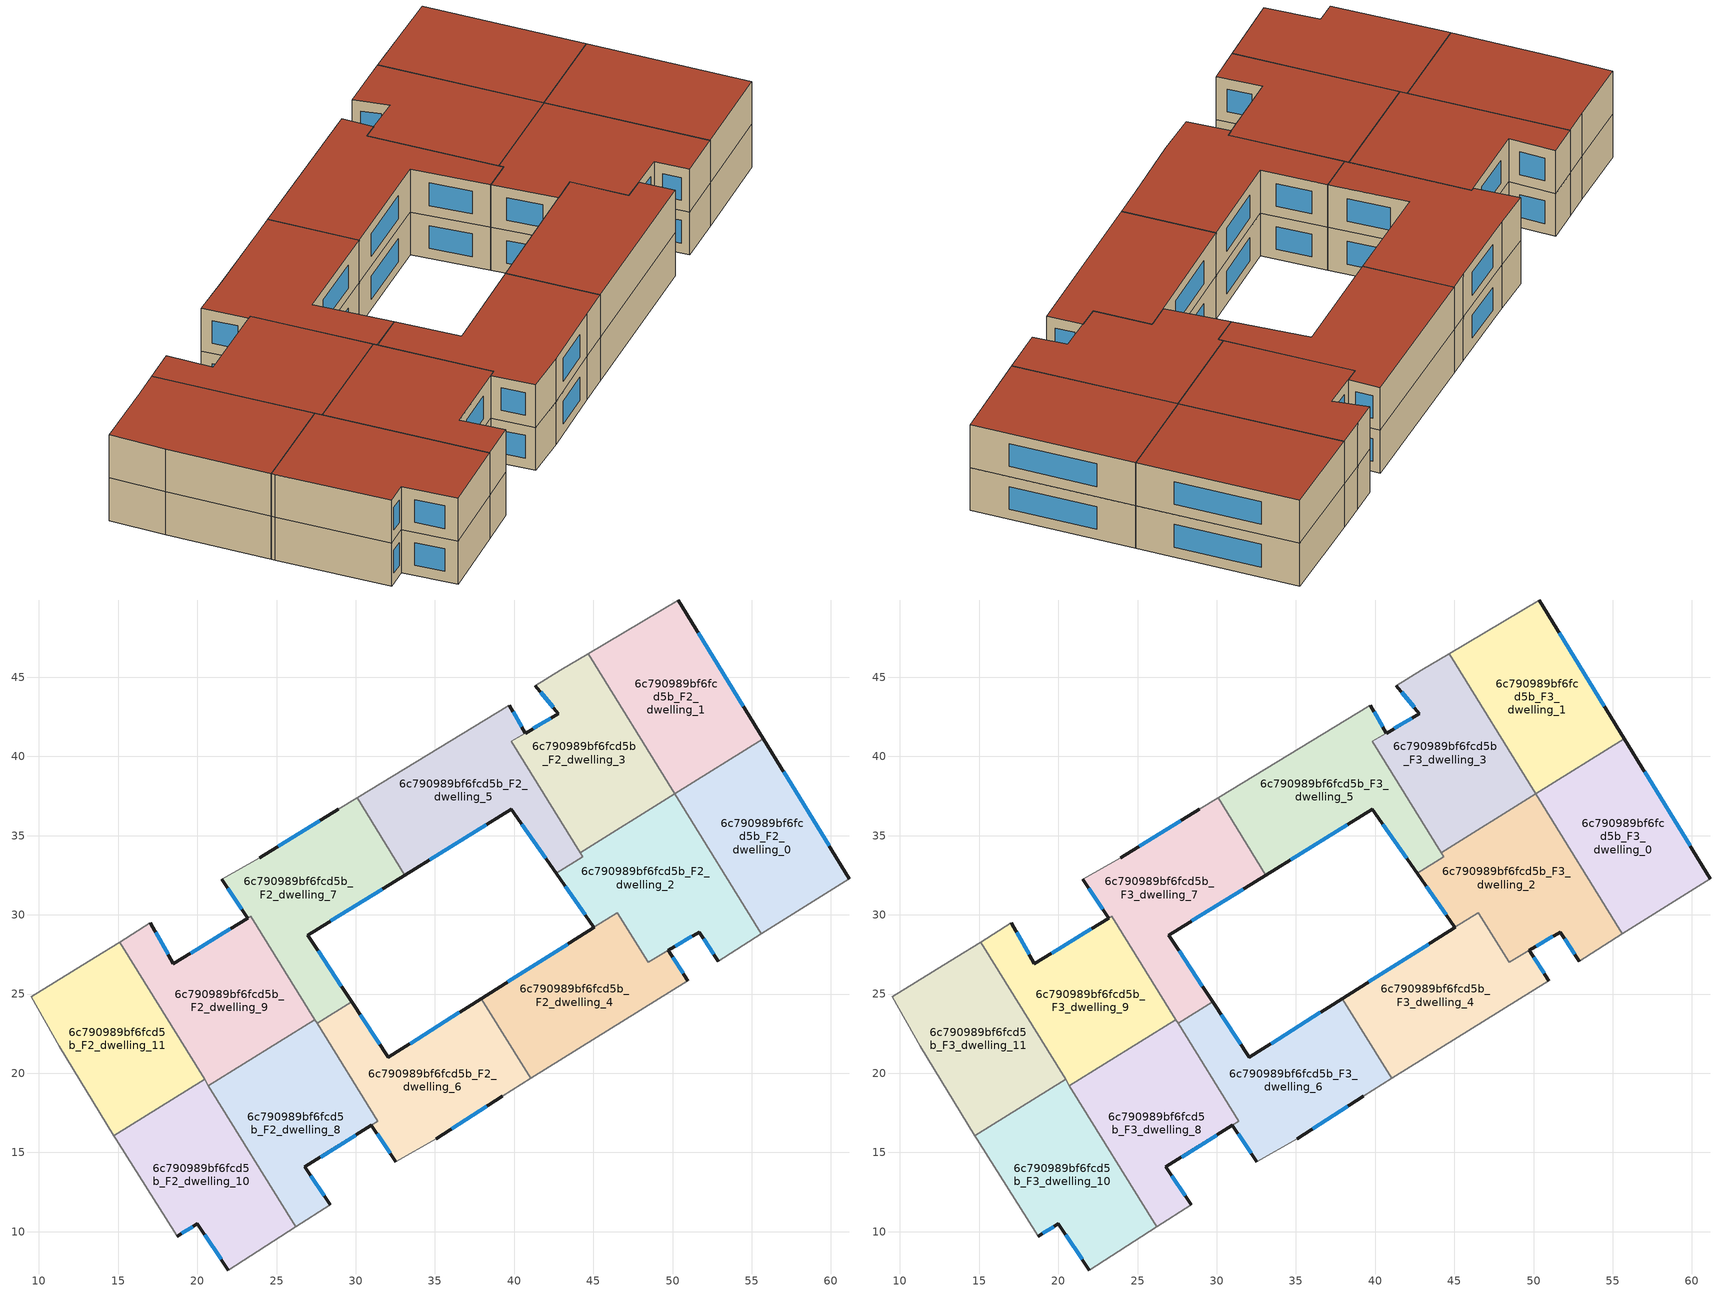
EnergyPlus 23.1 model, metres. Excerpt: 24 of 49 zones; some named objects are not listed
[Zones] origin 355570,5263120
6c790989bf6fcd5b_F2_dwelling_0
 floor to 6c790989bf6fcd5b_F1_dwelling_0 (EU_floor_Construction): 55.73,41.11 61.16,32.27 55.61,28.79 50.14,37.65 z6
 wall outside (EU_wall_Construction): 61.16,32.27 55.73,41.11 z6:9
 wall to 6c790989bf6fcd5b_F2_dwelling_1 (EU_wall_Construction): 55.73,41.11 50.14,37.65 z6:9
 wall adiabatic (EU_wall_Construction): 55.61,28.79 61.16,32.27 z6:9
 wall to 6c790989bf6fcd5b_F2_dwelling_2 (EU_wall_Construction): 50.15,37.63 55.61,28.79 z6:9
 wall to 6c790989bf6fcd5b_F2_dwelling_3 (EU_wall_Construction): 50.14,37.65 50.15,37.63 z6:9
 window (EU_Window_Construction): 59.88,34.35 57.01,39.04 z6.7:8.3
6c790989bf6fcd5b_F2_dwelling_1
 floor to 6c790989bf6fcd5b_F1_dwelling_1 (EU_floor_Construction): 50.35,49.88 55.73,41.11 50.14,37.65 44.67,46.48 z6
 wall outside (EU_wall_Construction): 55.73,41.11 50.35,49.88 z6:9
 wall adiabatic (EU_wall_Construction): 50.35,49.88 44.67,46.48 z6:9
 wall to 6c790989bf6fcd5b_F2_dwelling_3 (EU_wall_Construction): 44.67,46.48 50.14,37.65 z6:9
 window (EU_Window_Construction): 54.47,43.17 51.61,47.82 z6.7:8.3
6c790989bf6fcd5b_F2_dwelling_10
 floor to 6c790989bf6fcd5b_F1_dwelling_10 (EU_floor_Construction): 20.46,19.61 26.22,10.29 21.96,7.58 20,10.48 18.72,9.7 14.86,15.85 14.73,16.06 z6
 wall outside (EU_wall_Construction): 18.72,9.7 20,10.48 21.96,7.58 z6:9
 wall adiabatic (EU_wall_Construction): 14.73,16.06 14.86,15.85 18.72,9.7 / 21.96,7.58 26.22,10.29 z6:9
 wall to 6c790989bf6fcd5b_F2_dwelling_11 (EU_wall_Construction): 20.46,19.61 14.73,16.06 z6:9
 wall to 6c790989bf6fcd5b_F2_dwelling_8 (EU_wall_Construction): 26.22,10.29 20.7,19.22 z6:9
 wall to 6c790989bf6fcd5b_F2_dwelling_9 (EU_wall_Construction): 20.7,19.22 20.46,19.61 z6:9
 window (EU_Window_Construction): 20.46,9.8 21.5,8.26 / 19.02,9.89 19.7,10.3 z6.7:8.3
6c790989bf6fcd5b_F2_dwelling_11
 floor to 6c790989bf6fcd5b_F1_dwelling_11 (EU_floor_Construction): 15.09,28.28 20.46,19.61 14.73,16.06 11.27,21.72 9.51,24.84 13.55,27.31 z6
 wall adiabatic (EU_wall_Construction): 15.09,28.28 13.55,27.31 9.51,24.84 11.27,21.72 14.73,16.06 z6:9
 wall to 6c790989bf6fcd5b_F2_dwelling_9 (EU_wall_Construction): 20.46,19.61 15.09,28.28 z6:9
6c790989bf6fcd5b_F2_dwelling_2
 floor to 6c790989bf6fcd5b_F1_dwelling_2 (EU_floor_Construction): 50.15,37.63 55.61,28.79 52.9,27.08 51.69,28.92 48.45,27 46.51,30.14 45.04,29.21 42.66,32.62 44.34,33.66 44.17,33.93 z6
 wall outside (EU_wall_Construction): 42.66,32.62 45.04,29.21 / 49.73,27.76 51.69,28.92 52.9,27.08 z6:9
 wall to 6c790989bf6fcd5b_F2_dwelling_5 (EU_wall_Construction): 44.17,33.93 44.34,33.66 42.66,32.62 z6:9
 wall to 6c790989bf6fcd5b_F2_dwelling_3 (EU_wall_Construction): 50.15,37.63 44.17,33.93 z6:9
 wall adiabatic (EU_wall_Construction): 52.9,27.08 55.61,28.79 z6:9
 wall to 6c790989bf6fcd5b_F2_dwelling_4 (EU_wall_Construction): 45.04,29.21 46.51,30.14 48.45,27 49.72,27.75 z6:9
 window (EU_Window_Construction): 43.22,31.82 44.48,30.01 / 51.97,28.49 52.62,27.51 / 50.19,28.03 51.23,28.64 z6.7:8.3
6c790989bf6fcd5b_F2_dwelling_3
 floor to 6c790989bf6fcd5b_F1_dwelling_3 (EU_floor_Construction): 44.67,46.48 50.15,37.63 44.17,33.93 39.83,40.95 42.8,42.7 41.34,44.46 42.92,45.43 z6
 wall outside (EU_wall_Construction): 41.34,44.46 42.8,42.7 40.72,41.48 z6:9
 wall adiabatic (EU_wall_Construction): 44.67,46.48 42.92,45.43 41.34,44.46 z6:9
 wall to 6c790989bf6fcd5b_F2_dwelling_5 (EU_wall_Construction): 40.72,41.47 39.83,40.95 44.17,33.93 z6:9
 window (EU_Window_Construction): 42.31,42.41 41.21,41.76 / 41.68,44.05 42.46,43.12 z6.7:8.3
6c790989bf6fcd5b_F2_dwelling_4
 floor to 6c790989bf6fcd5b_F1_dwelling_4 (EU_floor_Construction): 49.72,27.75 50.96,25.85 41.05,19.67 37.93,24.71 46.51,30.14 48.45,27 z6
 wall outside (EU_wall_Construction): 50.96,25.85 49.72,27.75 / 45.04,29.21 37.93,24.71 z6:9
 wall to 6c790989bf6fcd5b_F2_dwelling_6 (EU_wall_Construction): 37.93,24.71 41.05,19.67 z6:9
 wall adiabatic (EU_wall_Construction): 41.05,19.67 50.96,25.85 z6:9
 window (EU_Window_Construction): 50.67,26.3 50.01,27.31 / 43.37,28.15 39.6,25.77 z6.7:8.3
6c790989bf6fcd5b_F2_dwelling_5
 floor to 6c790989bf6fcd5b_F1_dwelling_5 (EU_floor_Construction): 40.72,41.47 39.83,40.95 44.34,33.66 42.66,32.62 39.83,36.66 33.11,32.51 30.1,37.38 39.7,43.22 z6
 wall outside (EU_wall_Construction): 40.72,41.47 39.7,43.22 / 33.11,32.51 39.83,36.66 42.66,32.62 z6:9
 wall to 6c790989bf6fcd5b_F2_dwelling_7 (EU_wall_Construction): 30.1,37.38 33.11,32.51 z6:9
 wall adiabatic (EU_wall_Construction): 39.7,43.22 30.1,37.38 z6:9
 window (EU_Window_Construction): 40.48,41.88 39.94,42.81 / 40.49,35.71 41.99,33.57 / 34.69,33.49 38.25,35.69 z6.7:8.3
6c790989bf6fcd5b_F2_dwelling_6
 floor to 6c790989bf6fcd5b_F1_dwelling_6 (EU_floor_Construction): 37.93,24.71 41.05,19.67 39.25,18.55 35.07,15.87 32.53,14.4 30.98,16.72 31.38,16.96 27.55,23.14 29.75,24.5 32.05,20.99 z6
 wall outside (EU_wall_Construction): 37.93,24.71 32.05,20.99 29.75,24.5 / 35.07,15.87 39.25,18.55 / 30.98,16.72 32.53,14.4 z6:9
 wall to 6c790989bf6fcd5b_F2_dwelling_7 (EU_wall_Construction): 29.75,24.5 27.55,23.14 z6:9
 wall adiabatic (EU_wall_Construction): 39.25,18.55 41.05,19.67 / 32.53,14.4 35.07,15.87 z6:9
 wall to 6c790989bf6fcd5b_F2_dwelling_8 (EU_wall_Construction): 27.55,23.14 31.37,16.97 / 31.38,16.96 30.98,16.72 z6:9
 window (EU_Window_Construction): 31.51,21.82 30.29,23.68 / 36.55,23.84 33.43,21.87 / 36.05,16.5 38.27,17.92 / 31.35,16.17 32.17,14.94 z6.7:8.3
6c790989bf6fcd5b_F2_dwelling_7
 floor to 6c790989bf6fcd5b_F1_dwelling_7 (EU_floor_Construction): 30.1,37.38 33.11,32.51 26.97,28.73 29.75,24.5 27.55,23.14 23.37,29.91 23.17,29.79 21.53,32.24 23.94,33.62 28.9,36.65 z6
 wall outside (EU_wall_Construction): 29.75,24.5 26.97,28.73 33.11,32.51 / 21.53,32.24 23.17,29.79 / 28.9,36.65 23.94,33.62 z6:9
 wall adiabatic (EU_wall_Construction): 23.94,33.62 21.53,32.24 / 30.1,37.38 28.9,36.65 z6:9
 wall to 6c790989bf6fcd5b_F2_dwelling_9 (EU_wall_Construction): 23.37,29.9 27.41,23.37 / 23.17,29.79 23.37,29.91 z6:9
 wall to 6c790989bf6fcd5b_F2_dwelling_8 (EU_wall_Construction): 27.41,23.37 27.55,23.14 z6:9
 window (EU_Window_Construction): 28.41,29.62 31.67,31.62 / 29.09,25.49 27.62,27.73 / 21.92,31.66 22.79,30.36 / 27.73,35.94 25.1,34.33 z6.7:8.3
6c790989bf6fcd5b_F2_dwelling_8
 floor to 6c790989bf6fcd5b_F1_dwelling_8 (EU_floor_Construction): 27.41,23.37 31.37,16.97 26.79,14.08 28.4,11.69 26.22,10.29 20.7,19.22 z6
 wall outside (EU_wall_Construction): 28.4,11.69 26.79,14.08 30.98,16.72 z6:9
 wall to 6c790989bf6fcd5b_F2_dwelling_9 (EU_wall_Construction): 27.41,23.37 20.7,19.22 z6:9
 wall adiabatic (EU_wall_Construction): 26.22,10.29 28.4,11.69 z6:9
 window (EU_Window_Construction): 28.02,12.25 27.17,13.52 / 27.78,14.7 30,16.1 z6.7:8.3
6c790989bf6fcd5b_F2_dwelling_9
 floor to 6c790989bf6fcd5b_F1_dwelling_9 (EU_floor_Construction): 23.37,29.9 27.41,23.37 20.7,19.22 15.09,28.28 17.03,29.49 18.49,26.91 23.17,29.78 z6
 wall outside (EU_wall_Construction): 23.17,29.78 18.49,26.91 17.03,29.49 z6:9
 wall adiabatic (EU_wall_Construction): 17.03,29.49 15.09,28.28 z6:9
 window (EU_Window_Construction): 18.15,27.52 17.38,28.89 / 22.07,29.11 19.59,27.59 z6.7:8.3
6c790989bf6fcd5b_F3_dwelling_0
 floor to 6c790989bf6fcd5b_F2_dwelling_0 (EU_floor_Construction): 55.73,41.11 61.16,32.27 55.61,28.79 50.14,37.65 z9
 wall outside (EU_wall_Construction): 61.16,32.27 55.73,41.11 z9:12
 wall to 6c790989bf6fcd5b_F3_dwelling_1 (EU_wall_Construction): 55.73,41.11 50.14,37.65 z9:12
 wall adiabatic (EU_wall_Construction): 55.61,28.79 61.16,32.27 z9:12
 wall to 6c790989bf6fcd5b_F3_dwelling_2 (EU_wall_Construction): 50.15,37.63 55.61,28.79 z9:12
 wall to 6c790989bf6fcd5b_F3_dwelling_3 (EU_wall_Construction): 50.14,37.65 50.15,37.63 z9:12
 window (EU_Window_Construction): 59.88,34.35 57.01,39.04 z9.7:11.3
 roof outside (EU_roof_Construction): 61.16,32.27 55.73,41.11 50.14,37.65 55.61,28.79 z12
6c790989bf6fcd5b_F3_dwelling_1
 floor to 6c790989bf6fcd5b_F2_dwelling_1 (EU_floor_Construction): 50.35,49.88 55.73,41.11 50.14,37.65 44.67,46.48 z9
 wall outside (EU_wall_Construction): 55.73,41.11 50.35,49.88 z9:12
 wall adiabatic (EU_wall_Construction): 50.35,49.88 44.67,46.48 z9:12
 wall to 6c790989bf6fcd5b_F3_dwelling_3 (EU_wall_Construction): 44.67,46.48 50.14,37.65 z9:12
 window (EU_Window_Construction): 54.47,43.17 51.61,47.82 z9.7:11.3
 roof outside (EU_roof_Construction): 55.73,41.11 50.35,49.88 44.67,46.48 50.14,37.65 z12
6c790989bf6fcd5b_F3_dwelling_10
 floor to 6c790989bf6fcd5b_F2_dwelling_10 (EU_floor_Construction): 20.46,19.61 26.22,10.29 21.96,7.58 20,10.48 18.72,9.7 14.86,15.85 14.73,16.06 z9
 wall outside (EU_wall_Construction): 18.72,9.7 20,10.48 21.96,7.58 z9:12
 wall adiabatic (EU_wall_Construction): 14.73,16.06 14.86,15.85 18.72,9.7 / 21.96,7.58 26.22,10.29 z9:12
 wall to 6c790989bf6fcd5b_F3_dwelling_11 (EU_wall_Construction): 20.46,19.61 14.73,16.06 z9:12
 wall to 6c790989bf6fcd5b_F3_dwelling_8 (EU_wall_Construction): 26.22,10.29 20.7,19.22 z9:12
 wall to 6c790989bf6fcd5b_F3_dwelling_9 (EU_wall_Construction): 20.7,19.22 20.46,19.61 z9:12
 window (EU_Window_Construction): 20.46,9.8 21.5,8.26 / 19.02,9.89 19.7,10.3 z9.7:11.3
 roof outside (EU_roof_Construction): 26.22,10.29 20.46,19.61 14.73,16.06 14.86,15.85 18.72,9.7 20,10.48 21.96,7.58 z12
6c790989bf6fcd5b_F3_dwelling_11
 floor to 6c790989bf6fcd5b_F2_dwelling_11 (EU_floor_Construction): 15.09,28.28 20.46,19.61 14.73,16.06 11.27,21.72 9.51,24.84 13.55,27.31 z9
 wall adiabatic (EU_wall_Construction): 15.09,28.28 13.55,27.31 9.51,24.84 11.27,21.72 14.73,16.06 z9:12
 wall to 6c790989bf6fcd5b_F3_dwelling_9 (EU_wall_Construction): 20.46,19.61 15.09,28.28 z9:12
 roof outside (EU_roof_Construction): 20.46,19.61 15.09,28.28 13.55,27.31 9.51,24.84 11.27,21.72 14.73,16.06 z12
6c790989bf6fcd5b_F3_dwelling_2
 floor to 6c790989bf6fcd5b_F2_dwelling_2 (EU_floor_Construction): 50.15,37.63 55.61,28.79 52.9,27.08 51.69,28.92 48.45,27 46.51,30.14 45.04,29.21 42.66,32.62 44.34,33.66 44.17,33.93 z9
 wall outside (EU_wall_Construction): 42.66,32.62 45.04,29.21 / 49.73,27.76 51.69,28.92 52.9,27.08 z9:12
 wall to 6c790989bf6fcd5b_F3_dwelling_5 (EU_wall_Construction): 44.17,33.93 44.34,33.66 42.66,32.62 z9:12
 wall to 6c790989bf6fcd5b_F3_dwelling_3 (EU_wall_Construction): 50.15,37.63 44.17,33.93 z9:12
 wall adiabatic (EU_wall_Construction): 52.9,27.08 55.61,28.79 z9:12
 wall to 6c790989bf6fcd5b_F3_dwelling_4 (EU_wall_Construction): 45.04,29.21 46.51,30.14 48.45,27 49.72,27.75 z9:12
 window (EU_Window_Construction): 43.22,31.82 44.48,30.01 / 51.97,28.49 52.62,27.51 / 50.19,28.03 51.23,28.64 z9.7:11.3
 roof outside (EU_roof_Construction): 55.61,28.79 50.15,37.63 44.17,33.93 44.34,33.66 42.66,32.62 45.04,29.21 46.51,30.14 48.45,27 51.69,28.92 52.9,27.08 z12
6c790989bf6fcd5b_F3_dwelling_3
 floor to 6c790989bf6fcd5b_F2_dwelling_3 (EU_floor_Construction): 44.67,46.48 50.15,37.63 44.17,33.93 39.83,40.95 42.8,42.7 41.34,44.46 42.92,45.43 z9
 wall outside (EU_wall_Construction): 41.34,44.46 42.8,42.7 40.72,41.48 z9:12
 wall adiabatic (EU_wall_Construction): 44.67,46.48 42.92,45.43 41.34,44.46 z9:12
 wall to 6c790989bf6fcd5b_F3_dwelling_5 (EU_wall_Construction): 40.72,41.47 39.83,40.95 44.17,33.93 z9:12
 window (EU_Window_Construction): 42.31,42.41 41.21,41.76 / 41.68,44.05 42.46,43.12 z9.7:11.3
 roof outside (EU_roof_Construction): 50.15,37.63 44.67,46.48 42.92,45.43 41.34,44.46 42.8,42.7 39.83,40.95 44.17,33.93 z12
6c790989bf6fcd5b_F3_dwelling_4
 floor to 6c790989bf6fcd5b_F2_dwelling_4 (EU_floor_Construction): 49.72,27.75 50.96,25.85 41.05,19.67 37.93,24.71 46.51,30.14 48.45,27 z9
 wall outside (EU_wall_Construction): 50.96,25.85 49.72,27.75 / 45.04,29.21 37.93,24.71 z9:12
 wall to 6c790989bf6fcd5b_F3_dwelling_6 (EU_wall_Construction): 37.93,24.71 41.05,19.67 z9:12
 wall adiabatic (EU_wall_Construction): 41.05,19.67 50.96,25.85 z9:12
 window (EU_Window_Construction): 50.67,26.3 50.01,27.31 / 43.37,28.15 39.6,25.77 z9.7:11.3
 roof outside (EU_roof_Construction): 50.96,25.85 49.72,27.75 48.45,27 46.51,30.14 37.93,24.71 41.05,19.67 z12
6c790989bf6fcd5b_F3_dwelling_5
 floor to 6c790989bf6fcd5b_F2_dwelling_5 (EU_floor_Construction): 40.72,41.47 39.83,40.95 44.34,33.66 42.66,32.62 39.83,36.66 33.11,32.51 30.1,37.38 39.7,43.22 z9
 wall outside (EU_wall_Construction): 40.72,41.47 39.7,43.22 / 33.11,32.51 39.83,36.66 42.66,32.62 z9:12
 wall to 6c790989bf6fcd5b_F3_dwelling_7 (EU_wall_Construction): 30.1,37.38 33.11,32.51 z9:12
 wall adiabatic (EU_wall_Construction): 39.7,43.22 30.1,37.38 z9:12
 window (EU_Window_Construction): 40.48,41.88 39.94,42.81 / 40.49,35.71 41.99,33.57 / 34.69,33.49 38.25,35.69 z9.7:11.3
 roof outside (EU_roof_Construction): 44.34,33.66 39.83,40.95 40.72,41.47 39.7,43.22 30.1,37.38 33.11,32.51 39.83,36.66 42.66,32.62 z12
6c790989bf6fcd5b_F3_dwelling_6
 floor to 6c790989bf6fcd5b_F2_dwelling_6 (EU_floor_Construction): 37.93,24.71 41.05,19.67 39.25,18.55 35.07,15.87 32.53,14.4 30.98,16.72 31.38,16.96 27.55,23.14 29.75,24.5 32.05,20.99 z9
 wall outside (EU_wall_Construction): 37.93,24.71 32.05,20.99 29.75,24.5 / 35.07,15.87 39.25,18.55 / 30.98,16.72 32.53,14.4 z9:12
 wall to 6c790989bf6fcd5b_F3_dwelling_7 (EU_wall_Construction): 29.75,24.5 27.55,23.14 z9:12
 wall adiabatic (EU_wall_Construction): 39.25,18.55 41.05,19.67 / 32.53,14.4 35.07,15.87 z9:12
 wall to 6c790989bf6fcd5b_F3_dwelling_8 (EU_wall_Construction): 27.55,23.14 31.37,16.97 / 31.38,16.96 30.98,16.72 z9:12
 window (EU_Window_Construction): 31.51,21.82 30.29,23.68 / 36.55,23.84 33.43,21.87 / 36.05,16.5 38.27,17.92 / 31.35,16.17 32.17,14.94 z9.7:11.3
 roof outside (EU_roof_Construction): 39.25,18.55 41.05,19.67 37.93,24.71 32.05,20.99 29.75,24.5 27.55,23.14 31.38,16.96 30.98,16.72 32.53,14.4 35.07,15.87 z12
6c790989bf6fcd5b_F3_dwelling_7
 floor to 6c790989bf6fcd5b_F2_dwelling_7 (EU_floor_Construction): 30.1,37.38 33.11,32.51 26.97,28.73 29.75,24.5 27.55,23.14 23.37,29.91 23.17,29.79 21.53,32.24 23.94,33.62 28.9,36.65 z9
 wall outside (EU_wall_Construction): 29.75,24.5 26.97,28.73 33.11,32.51 / 21.53,32.24 23.17,29.79 / 28.9,36.65 23.94,33.62 z9:12
 wall adiabatic (EU_wall_Construction): 23.94,33.62 21.53,32.24 / 30.1,37.38 28.9,36.65 z9:12
 wall to 6c790989bf6fcd5b_F3_dwelling_9 (EU_wall_Construction): 23.37,29.9 27.41,23.37 / 23.17,29.79 23.37,29.91 z9:12
 wall to 6c790989bf6fcd5b_F3_dwelling_8 (EU_wall_Construction): 27.41,23.37 27.55,23.14 z9:12
 window (EU_Window_Construction): 28.41,29.62 31.67,31.62 / 29.09,25.49 27.62,27.73 / 21.92,31.66 22.79,30.36 / 27.73,35.94 25.1,34.33 z9.7:11.3
 roof outside (EU_roof_Construction): 29.75,24.5 26.97,28.73 33.11,32.51 30.1,37.38 28.9,36.65 23.94,33.62 21.53,32.24 23.17,29.79 23.37,29.91 27.55,23.14 z12
6c790989bf6fcd5b_F3_dwelling_8
 floor to 6c790989bf6fcd5b_F2_dwelling_8 (EU_floor_Construction): 27.41,23.37 31.37,16.97 26.79,14.08 28.4,11.69 26.22,10.29 20.7,19.22 z9
 wall outside (EU_wall_Construction): 28.4,11.69 26.79,14.08 30.98,16.72 z9:12
 wall to 6c790989bf6fcd5b_F3_dwelling_9 (EU_wall_Construction): 27.41,23.37 20.7,19.22 z9:12
 wall adiabatic (EU_wall_Construction): 26.22,10.29 28.4,11.69 z9:12
 window (EU_Window_Construction): 28.02,12.25 27.17,13.52 / 27.78,14.7 30,16.1 z9.7:11.3
 roof outside (EU_roof_Construction): 28.4,11.69 26.79,14.08 31.38,16.96 27.41,23.37 20.7,19.22 26.22,10.29 z12
6c790989bf6fcd5b_F3_dwelling_9
 floor to 6c790989bf6fcd5b_F2_dwelling_9 (EU_floor_Construction): 23.37,29.9 27.41,23.37 20.7,19.22 15.09,28.28 17.03,29.49 18.49,26.91 23.17,29.78 z9
 wall outside (EU_wall_Construction): 23.17,29.78 18.49,26.91 17.03,29.49 z9:12
 wall adiabatic (EU_wall_Construction): 17.03,29.49 15.09,28.28 z9:12
 window (EU_Window_Construction): 18.15,27.52 17.38,28.89 / 22.07,29.11 19.59,27.59 z9.7:11.3
 roof outside (EU_roof_Construction): 27.41,23.37 23.37,29.9 23.17,29.78 18.49,26.91 17.03,29.49 15.09,28.28 20.7,19.22 z12
[Building]
EU S2 Campaign: North Axis=0; Terrain=City; Solar Distribution=FullExterior
[Site:Location]
Budapest.Ferenc.Liszt.Intl.AP: Latitude=47.437; Longitude=19.256; Time Zone=1; Elevation=185
[SizingPeriod:WeatherFileDays]
AnnualSizingPeriod: Begin Month=1; Begin Day of Month=1; End Month=12; End Day of Month=31; Day of Week for Start Day=Monday; Use Weather File Daylight Saving Period=No; Use Weather File Rain and Snow Indicators=No
[MATERIAL]
EU_InternalMass_Material: Roughness=MediumRough; Thickness=0.1; Conductivity=1; Density=1800; Specific Heat=900; Thermal Absorptance=0.9; Solar Absorptance=0.7; Visible Absorptance=0.7
[MATERIAL:NOMASS] Roughness=MediumRough; Thermal Absorptance=0.9; Solar Absorptance=0.7; Visible Absorptance=0.7
Name | Thermal Resistance
EU_wall_NoMass | 0.832559
EU_roof_NoMass | 1.39638
EU_floor_NoMass | 0.872794
[WINDOWMATERIAL:SIMPLEGLAZINGSYSTEM]
EU_Window_SimpleGlazing: UFactor=2.79869; Solar Heat Gain Coefficient=0.75; Visible Transmittance=0.75
[CONSTRUCTION]
EU_wall_Construction: EU_wall_NoMass
EU_roof_Construction: EU_roof_NoMass
EU_floor_Construction: EU_floor_NoMass
EU_Window_Construction: EU_Window_SimpleGlazing
EU_InternalMass_Construction: EU_InternalMass_Material
[ZONE] Type=1; Multiplier=1; Ceiling Height=autocalculate; Floor Area=autocalculate; Part of Total Floor Area=Yes
Name | Volume
6c790989bf6fcd5b_F2_dwelling_0; 6c790989bf6fcd5b_F3_dwelling_0 | 204.603
6c790989bf6fcd5b_F2_dwelling_1; 6c790989bf6fcd5b_F3_dwelling_1 | 204.588
6c790989bf6fcd5b_F2_dwelling_10; 6c790989bf6fcd5b_F3_dwelling_10 | 204.599
6c790989bf6fcd5b_F2_dwelling_11; 6c790989bf6fcd5b_F3_dwelling_11 | 204.594
6c790989bf6fcd5b_F2_dwelling_2; 6c790989bf6fcd5b_F3_dwelling_2 | 217.373
6c790989bf6fcd5b_F2_dwelling_3; 6c790989bf6fcd5b_F3_dwelling_3 | 198.176
6c790989bf6fcd5b_F2_dwelling_4; 6c790989bf6fcd5b_F3_dwelling_4 | 191.733
6c790989bf6fcd5b_F2_dwelling_5; 6c790989bf6fcd5b_F3_dwelling_5 | 211.027
6c790989bf6fcd5b_F2_dwelling_6; 6c790989bf6fcd5b_F3_dwelling_6 | 208.087
6c790989bf6fcd5b_F2_dwelling_7; 6c790989bf6fcd5b_F3_dwelling_7 | 207.113
6c790989bf6fcd5b_F2_dwelling_8; 6c790989bf6fcd5b_F3_dwelling_8 | 201.093
6c790989bf6fcd5b_F2_dwelling_9; 6c790989bf6fcd5b_F3_dwelling_9 | 202.089
[INTERNALMASS] Construction=EU_InternalMass_Construction
Name | Zone or ZoneList | Surface Area
6c790989bf6fcd5b_F2_dwelling_0_EU_InternalMass | 6c790989bf6fcd5b_F2_dwelling_0 | 68.201
6c790989bf6fcd5b_F2_dwelling_1_EU_InternalMass | 6c790989bf6fcd5b_F2_dwelling_1 | 68.1958
6c790989bf6fcd5b_F2_dwelling_2_EU_InternalMass | 6c790989bf6fcd5b_F2_dwelling_2 | 72.4567
6c790989bf6fcd5b_F2_dwelling_3_EU_InternalMass | 6c790989bf6fcd5b_F2_dwelling_3 | 66.0563
6c790989bf6fcd5b_F2_dwelling_4_EU_InternalMass | 6c790989bf6fcd5b_F2_dwelling_4 | 63.9393
6c790989bf6fcd5b_F2_dwelling_5_EU_InternalMass | 6c790989bf6fcd5b_F2_dwelling_5 | 70.3463
6c790989bf6fcd5b_F2_dwelling_6_EU_InternalMass | 6c790989bf6fcd5b_F2_dwelling_6 | 69.3623
6c790989bf6fcd5b_F2_dwelling_7_EU_InternalMass | 6c790989bf6fcd5b_F2_dwelling_7 | 69.035
6c790989bf6fcd5b_F2_dwelling_8_EU_InternalMass | 6c790989bf6fcd5b_F2_dwelling_8 | 67.0442
6c790989bf6fcd5b_F2_dwelling_9_EU_InternalMass | 6c790989bf6fcd5b_F2_dwelling_9 | 67.3635
6c790989bf6fcd5b_F2_dwelling_10_EU_InternalMass | 6c790989bf6fcd5b_F2_dwelling_10 | 68.1997
6c790989bf6fcd5b_F2_dwelling_11_EU_InternalMass | 6c790989bf6fcd5b_F2_dwelling_11 | 68.1982
6c790989bf6fcd5b_F3_dwelling_0_EU_InternalMass | 6c790989bf6fcd5b_F3_dwelling_0 | 68.201
6c790989bf6fcd5b_F3_dwelling_1_EU_InternalMass | 6c790989bf6fcd5b_F3_dwelling_1 | 68.1958
6c790989bf6fcd5b_F3_dwelling_2_EU_InternalMass | 6c790989bf6fcd5b_F3_dwelling_2 | 72.4567
6c790989bf6fcd5b_F3_dwelling_3_EU_InternalMass | 6c790989bf6fcd5b_F3_dwelling_3 | 66.0563
6c790989bf6fcd5b_F3_dwelling_4_EU_InternalMass | 6c790989bf6fcd5b_F3_dwelling_4 | 63.9393
6c790989bf6fcd5b_F3_dwelling_5_EU_InternalMass | 6c790989bf6fcd5b_F3_dwelling_5 | 70.3463
6c790989bf6fcd5b_F3_dwelling_6_EU_InternalMass | 6c790989bf6fcd5b_F3_dwelling_6 | 69.3623
6c790989bf6fcd5b_F3_dwelling_7_EU_InternalMass | 6c790989bf6fcd5b_F3_dwelling_7 | 69.035
6c790989bf6fcd5b_F3_dwelling_8_EU_InternalMass | 6c790989bf6fcd5b_F3_dwelling_8 | 67.0442
6c790989bf6fcd5b_F3_dwelling_9_EU_InternalMass | 6c790989bf6fcd5b_F3_dwelling_9 | 67.3635
6c790989bf6fcd5b_F3_dwelling_10_EU_InternalMass | 6c790989bf6fcd5b_F3_dwelling_10 | 68.1997
6c790989bf6fcd5b_F3_dwelling_11_EU_InternalMass | 6c790989bf6fcd5b_F3_dwelling_11 | 68.1982
[OTHEREQUIPMENT] Fuel Type=Electricity; Design Level Calculation Method=Watts/Area; Power per Zone Floor Area=1; Fraction Latent=0; Fraction Radiant=0; Fraction Lost=0; Carbon Dioxide Generation Rate=0; EndUse Subcategory=EU_Step8_InternalGains
Name | Zone or ZoneList or Space or SpaceList | Schedule
EU_Step8_InternalGain_6c790989bf6fcd5b_F2_dwelling_0_f000 | 6c790989bf6fcd5b_F2_dwelling_0 | EU_Step8_GainSchedule_6c790989bf6fcd5b_F2_dwelling_0_f000
EU_Step8_InternalGain_6c790989bf6fcd5b_F2_dwelling_1_f000 | 6c790989bf6fcd5b_F2_dwelling_1 | EU_Step8_GainSchedule_6c790989bf6fcd5b_F2_dwelling_1_f000
EU_Step8_InternalGain_6c790989bf6fcd5b_F2_dwelling_2_f000 | 6c790989bf6fcd5b_F2_dwelling_2 | EU_Step8_GainSchedule_6c790989bf6fcd5b_F2_dwelling_2_f000
EU_Step8_InternalGain_6c790989bf6fcd5b_F2_dwelling_3_f000 | 6c790989bf6fcd5b_F2_dwelling_3 | EU_Step8_GainSchedule_6c790989bf6fcd5b_F2_dwelling_3_f000
EU_Step8_InternalGain_6c790989bf6fcd5b_F2_dwelling_4_f000 | 6c790989bf6fcd5b_F2_dwelling_4 | EU_Step8_GainSchedule_6c790989bf6fcd5b_F2_dwelling_4_f000
EU_Step8_InternalGain_6c790989bf6fcd5b_F2_dwelling_5_f000 | 6c790989bf6fcd5b_F2_dwelling_5 | EU_Step8_GainSchedule_6c790989bf6fcd5b_F2_dwelling_5_f000
EU_Step8_InternalGain_6c790989bf6fcd5b_F2_dwelling_6_f000 | 6c790989bf6fcd5b_F2_dwelling_6 | EU_Step8_GainSchedule_6c790989bf6fcd5b_F2_dwelling_6_f000
EU_Step8_InternalGain_6c790989bf6fcd5b_F2_dwelling_7_f000 | 6c790989bf6fcd5b_F2_dwelling_7 | EU_Step8_GainSchedule_6c790989bf6fcd5b_F2_dwelling_7_f000
EU_Step8_InternalGain_6c790989bf6fcd5b_F2_dwelling_8_f000 | 6c790989bf6fcd5b_F2_dwelling_8 | EU_Step8_GainSchedule_6c790989bf6fcd5b_F2_dwelling_8_f000
EU_Step8_InternalGain_6c790989bf6fcd5b_F2_dwelling_9_f000 | 6c790989bf6fcd5b_F2_dwelling_9 | EU_Step8_GainSchedule_6c790989bf6fcd5b_F2_dwelling_9_f000
EU_Step8_InternalGain_6c790989bf6fcd5b_F2_dwelling_10_f000 | 6c790989bf6fcd5b_F2_dwelling_10 | EU_Step8_GainSchedule_6c790989bf6fcd5b_F2_dwelling_10_f000
EU_Step8_InternalGain_6c790989bf6fcd5b_F2_dwelling_11_f000 | 6c790989bf6fcd5b_F2_dwelling_11 | EU_Step8_GainSchedule_6c790989bf6fcd5b_F2_dwelling_11_f000
EU_Step8_InternalGain_6c790989bf6fcd5b_F3_dwelling_0_f000 | 6c790989bf6fcd5b_F3_dwelling_0 | EU_Step8_GainSchedule_6c790989bf6fcd5b_F3_dwelling_0_f000
EU_Step8_InternalGain_6c790989bf6fcd5b_F3_dwelling_1_f000 | 6c790989bf6fcd5b_F3_dwelling_1 | EU_Step8_GainSchedule_6c790989bf6fcd5b_F3_dwelling_1_f000
EU_Step8_InternalGain_6c790989bf6fcd5b_F3_dwelling_2_f000 | 6c790989bf6fcd5b_F3_dwelling_2 | EU_Step8_GainSchedule_6c790989bf6fcd5b_F3_dwelling_2_f000
EU_Step8_InternalGain_6c790989bf6fcd5b_F3_dwelling_3_f000 | 6c790989bf6fcd5b_F3_dwelling_3 | EU_Step8_GainSchedule_6c790989bf6fcd5b_F3_dwelling_3_f000
EU_Step8_InternalGain_6c790989bf6fcd5b_F3_dwelling_4_f000 | 6c790989bf6fcd5b_F3_dwelling_4 | EU_Step8_GainSchedule_6c790989bf6fcd5b_F3_dwelling_4_f000
EU_Step8_InternalGain_6c790989bf6fcd5b_F3_dwelling_5_f000 | 6c790989bf6fcd5b_F3_dwelling_5 | EU_Step8_GainSchedule_6c790989bf6fcd5b_F3_dwelling_5_f000
EU_Step8_InternalGain_6c790989bf6fcd5b_F3_dwelling_6_f000 | 6c790989bf6fcd5b_F3_dwelling_6 | EU_Step8_GainSchedule_6c790989bf6fcd5b_F3_dwelling_6_f000
EU_Step8_InternalGain_6c790989bf6fcd5b_F3_dwelling_7_f000 | 6c790989bf6fcd5b_F3_dwelling_7 | EU_Step8_GainSchedule_6c790989bf6fcd5b_F3_dwelling_7_f000
EU_Step8_InternalGain_6c790989bf6fcd5b_F3_dwelling_8_f000 | 6c790989bf6fcd5b_F3_dwelling_8 | EU_Step8_GainSchedule_6c790989bf6fcd5b_F3_dwelling_8_f000
EU_Step8_InternalGain_6c790989bf6fcd5b_F3_dwelling_9_f000 | 6c790989bf6fcd5b_F3_dwelling_9 | EU_Step8_GainSchedule_6c790989bf6fcd5b_F3_dwelling_9_f000
EU_Step8_InternalGain_6c790989bf6fcd5b_F3_dwelling_10_f000 | 6c790989bf6fcd5b_F3_dwelling_10 | EU_Step8_GainSchedule_6c790989bf6fcd5b_F3_dwelling_10_f000
EU_Step8_InternalGain_6c790989bf6fcd5b_F3_dwelling_11_f000 | 6c790989bf6fcd5b_F3_dwelling_11 | EU_Step8_GainSchedule_6c790989bf6fcd5b_F3_dwelling_11_f000
[ZONEVENTILATION:DESIGNFLOWRATE] Schedule=EU_AlwaysOn; Design Flow Rate Calculation Method=AirChanges/Hour; Air Changes per Hour=0.475469; Ventilation Type=Natural; Fan Pressure Rise=0; Fan Total Efficiency=1; Constant Term Coefficient=1; Temperature Term Coefficient=0; Velocity Term Coefficient=0; Velocity Squared Term Coefficient=0; Minimum Indoor Temperature=-100; Maximum Indoor Temperature=100; Delta Temperature=-100; Minimum Outdoor Temperature=-100; Maximum Outdoor Temperature=100; Maximum Wind Speed=40
Name | Zone or ZoneList or Space or SpaceList
EU_ConstantAir_6c790989bf6fcd5b_F2_dwelling_0 | 6c790989bf6fcd5b_F2_dwelling_0
EU_ConstantAir_6c790989bf6fcd5b_F2_dwelling_1 | 6c790989bf6fcd5b_F2_dwelling_1
EU_ConstantAir_6c790989bf6fcd5b_F2_dwelling_2 | 6c790989bf6fcd5b_F2_dwelling_2
EU_ConstantAir_6c790989bf6fcd5b_F2_dwelling_3 | 6c790989bf6fcd5b_F2_dwelling_3
EU_ConstantAir_6c790989bf6fcd5b_F2_dwelling_4 | 6c790989bf6fcd5b_F2_dwelling_4
EU_ConstantAir_6c790989bf6fcd5b_F2_dwelling_5 | 6c790989bf6fcd5b_F2_dwelling_5
EU_ConstantAir_6c790989bf6fcd5b_F2_dwelling_6 | 6c790989bf6fcd5b_F2_dwelling_6
EU_ConstantAir_6c790989bf6fcd5b_F2_dwelling_7 | 6c790989bf6fcd5b_F2_dwelling_7
EU_ConstantAir_6c790989bf6fcd5b_F2_dwelling_8 | 6c790989bf6fcd5b_F2_dwelling_8
EU_ConstantAir_6c790989bf6fcd5b_F2_dwelling_9 | 6c790989bf6fcd5b_F2_dwelling_9
EU_ConstantAir_6c790989bf6fcd5b_F2_dwelling_10 | 6c790989bf6fcd5b_F2_dwelling_10
EU_ConstantAir_6c790989bf6fcd5b_F2_dwelling_11 | 6c790989bf6fcd5b_F2_dwelling_11
EU_ConstantAir_6c790989bf6fcd5b_F3_dwelling_0 | 6c790989bf6fcd5b_F3_dwelling_0
EU_ConstantAir_6c790989bf6fcd5b_F3_dwelling_1 | 6c790989bf6fcd5b_F3_dwelling_1
EU_ConstantAir_6c790989bf6fcd5b_F3_dwelling_2 | 6c790989bf6fcd5b_F3_dwelling_2
EU_ConstantAir_6c790989bf6fcd5b_F3_dwelling_3 | 6c790989bf6fcd5b_F3_dwelling_3
EU_ConstantAir_6c790989bf6fcd5b_F3_dwelling_4 | 6c790989bf6fcd5b_F3_dwelling_4
EU_ConstantAir_6c790989bf6fcd5b_F3_dwelling_5 | 6c790989bf6fcd5b_F3_dwelling_5
EU_ConstantAir_6c790989bf6fcd5b_F3_dwelling_6 | 6c790989bf6fcd5b_F3_dwelling_6
EU_ConstantAir_6c790989bf6fcd5b_F3_dwelling_7 | 6c790989bf6fcd5b_F3_dwelling_7
EU_ConstantAir_6c790989bf6fcd5b_F3_dwelling_8 | 6c790989bf6fcd5b_F3_dwelling_8
EU_ConstantAir_6c790989bf6fcd5b_F3_dwelling_9 | 6c790989bf6fcd5b_F3_dwelling_9
EU_ConstantAir_6c790989bf6fcd5b_F3_dwelling_10 | 6c790989bf6fcd5b_F3_dwelling_10
EU_ConstantAir_6c790989bf6fcd5b_F3_dwelling_11 | 6c790989bf6fcd5b_F3_dwelling_11
[HVACTEMPLATE:ZONE:IDEALLOADSAIRSYSTEM] System Availability Schedule=EU_AlwaysOn; Maximum Heating Supply Air Temperature=50; Minimum Cooling Supply Air Temperature=13; Maximum Heating Supply Air Humidity Ratio=0.0156; Minimum Cooling Supply Air Humidity Ratio=0.0077; Heating Limit=NoLimit; Cooling Limit=NoLimit; Heating Availability Schedule=EU_AlwaysOn; Cooling Availability Schedule=EU_CoolingOff; Dehumidification Control Type=ConstantSensibleHeatRatio; Cooling Sensible Heat Ratio=0.7; Dehumidification Setpoint=60; Humidification Control Type=None; Humidification Setpoint=30; Outdoor Air Method=None; Outdoor Air Flow Rate per Person=0.00944; Outdoor Air Flow Rate per Zone Floor Area=0; Outdoor Air Flow Rate per Zone=0; Demand Controlled Ventilation Type=None; Outdoor Air Economizer Type=NoEconomizer; Heat Recovery Type=None; Sensible Heat Recovery Effectiveness=0.7; Latent Heat Recovery Effectiveness=0.65
Name | Template Thermostat
6c790989bf6fcd5b_F2_dwelling_0 | EU_HeatOnly_6c790989bf6fcd5b_F2_dwelling_0
6c790989bf6fcd5b_F2_dwelling_1 | EU_HeatOnly_6c790989bf6fcd5b_F2_dwelling_1
6c790989bf6fcd5b_F2_dwelling_2 | EU_HeatOnly_6c790989bf6fcd5b_F2_dwelling_2
6c790989bf6fcd5b_F2_dwelling_3 | EU_HeatOnly_6c790989bf6fcd5b_F2_dwelling_3
6c790989bf6fcd5b_F2_dwelling_4 | EU_HeatOnly_6c790989bf6fcd5b_F2_dwelling_4
6c790989bf6fcd5b_F2_dwelling_5 | EU_HeatOnly_6c790989bf6fcd5b_F2_dwelling_5
6c790989bf6fcd5b_F2_dwelling_6 | EU_HeatOnly_6c790989bf6fcd5b_F2_dwelling_6
6c790989bf6fcd5b_F2_dwelling_7 | EU_HeatOnly_6c790989bf6fcd5b_F2_dwelling_7
6c790989bf6fcd5b_F2_dwelling_8 | EU_HeatOnly_6c790989bf6fcd5b_F2_dwelling_8
6c790989bf6fcd5b_F2_dwelling_9 | EU_HeatOnly_6c790989bf6fcd5b_F2_dwelling_9
6c790989bf6fcd5b_F2_dwelling_10 | EU_HeatOnly_6c790989bf6fcd5b_F2_dwelling_10
6c790989bf6fcd5b_F2_dwelling_11 | EU_HeatOnly_6c790989bf6fcd5b_F2_dwelling_11
6c790989bf6fcd5b_F3_dwelling_0 | EU_HeatOnly_6c790989bf6fcd5b_F3_dwelling_0
6c790989bf6fcd5b_F3_dwelling_1 | EU_HeatOnly_6c790989bf6fcd5b_F3_dwelling_1
6c790989bf6fcd5b_F3_dwelling_2 | EU_HeatOnly_6c790989bf6fcd5b_F3_dwelling_2
6c790989bf6fcd5b_F3_dwelling_3 | EU_HeatOnly_6c790989bf6fcd5b_F3_dwelling_3
6c790989bf6fcd5b_F3_dwelling_4 | EU_HeatOnly_6c790989bf6fcd5b_F3_dwelling_4
6c790989bf6fcd5b_F3_dwelling_5 | EU_HeatOnly_6c790989bf6fcd5b_F3_dwelling_5
6c790989bf6fcd5b_F3_dwelling_6 | EU_HeatOnly_6c790989bf6fcd5b_F3_dwelling_6
6c790989bf6fcd5b_F3_dwelling_7 | EU_HeatOnly_6c790989bf6fcd5b_F3_dwelling_7
6c790989bf6fcd5b_F3_dwelling_8 | EU_HeatOnly_6c790989bf6fcd5b_F3_dwelling_8
6c790989bf6fcd5b_F3_dwelling_9 | EU_HeatOnly_6c790989bf6fcd5b_F3_dwelling_9
6c790989bf6fcd5b_F3_dwelling_10 | EU_HeatOnly_6c790989bf6fcd5b_F3_dwelling_10
6c790989bf6fcd5b_F3_dwelling_11 | EU_HeatOnly_6c790989bf6fcd5b_F3_dwelling_11
[SIZING:ZONE] Zone Cooling Design Supply Air Temperature Input Method=SupplyAirTemperature; Zone Cooling Design Supply Air Temperature=13; Zone Heating Design Supply Air Temperature Input Method=SupplyAirTemperature; Zone Heating Design Supply Air Temperature=50; Zone Cooling Design Supply Air Humidity Ratio=0.008; Zone Heating Design Supply Air Humidity Ratio=0.008; Cooling Design Air Flow Method=DesignDay; Cooling Design Air Flow Rate=0; Cooling Minimum Air Flow per Zone Floor Area=0.000762; Cooling Minimum Air Flow=0; Cooling Minimum Air Flow Fraction=0.2; Heating Design Air Flow Method=DesignDay; Heating Design Air Flow Rate=0; Heating Maximum Air Flow per Zone Floor Area=0.002032; Heating Maximum Air Flow=0.141576; Heating Maximum Air Flow Fraction=0.3; Account for Dedicated Outdoor Air System=No; Dedicated Outdoor Air System Control Strategy=NeutralSupplyAir; Dedicated Outdoor Air Low Setpoint Temperature for Design=autosize; Dedicated Outdoor Air High Setpoint Temperature for Design=autosize; Zone Load Sizing Method=Sensible Load Only No Latent Load; Zone Latent Cooling Design Supply Air Humidity Ratio Input Method=HumidityRatioDifference; Zone Cooling Design Supply Air Humidity Ratio Difference=0.005; Zone Latent Heating Design Supply Air Humidity Ratio Input Method=HumidityRatioDifference; Zone Humidification Design Supply Air Humidity Ratio Difference=0.005
6c790989bf6fcd5b_F2_dwelling_0; 6c790989bf6fcd5b_F2_dwelling_1; 6c790989bf6fcd5b_F2_dwelling_2; 6c790989bf6fcd5b_F2_dwelling_3; 6c790989bf6fcd5b_F2_dwelling_4; 6c790989bf6fcd5b_F2_dwelling_5; 6c790989bf6fcd5b_F2_dwelling_6; 6c790989bf6fcd5b_F2_dwelling_7; 6c790989bf6fcd5b_F2_dwelling_8; 6c790989bf6fcd5b_F2_dwelling_9; 6c790989bf6fcd5b_F2_dwelling_10; 6c790989bf6fcd5b_F2_dwelling_11; 6c790989bf6fcd5b_F3_dwelling_0; 6c790989bf6fcd5b_F3_dwelling_1; 6c790989bf6fcd5b_F3_dwelling_2; 6c790989bf6fcd5b_F3_dwelling_3; 6c790989bf6fcd5b_F3_dwelling_4; 6c790989bf6fcd5b_F3_dwelling_5; 6c790989bf6fcd5b_F3_dwelling_6; 6c790989bf6fcd5b_F3_dwelling_7; 6c790989bf6fcd5b_F3_dwelling_8; 6c790989bf6fcd5b_F3_dwelling_9; 6c790989bf6fcd5b_F3_dwelling_10; 6c790989bf6fcd5b_F3_dwelling_11
[SCHEDULE:CONSTANT]
Name | Hourly Value
EU_AlwaysOn | 1
EU_CoolingOff | 0
[SCHEDULE:FILE] Column Number=1; Rows to Skip at Top=0; Number of Hours of Data=8760; Column Separator=Comma; Interpolate to Timestep=No; Minutes per Item=60; Adjust Schedule for Daylight Savings=Yes
Name | File
EU_Step8_GainSchedule_6c790989bf6fcd5b_F2_dwelling_0_f000 | ../../schedules/6c790989bf6fcd5b/6c790989bf6fcd5b_F2_dwelling_0_f000_gain.csv
EU_Step8_GainSchedule_6c790989bf6fcd5b_F2_dwelling_1_f000 | ../../schedules/6c790989bf6fcd5b/6c790989bf6fcd5b_F2_dwelling_1_f000_gain.csv
EU_Step8_GainSchedule_6c790989bf6fcd5b_F2_dwelling_2_f000 | ../../schedules/6c790989bf6fcd5b/6c790989bf6fcd5b_F2_dwelling_2_f000_gain.csv
EU_Step8_GainSchedule_6c790989bf6fcd5b_F2_dwelling_3_f000 | ../../schedules/6c790989bf6fcd5b/6c790989bf6fcd5b_F2_dwelling_3_f000_gain.csv
EU_Step8_GainSchedule_6c790989bf6fcd5b_F2_dwelling_4_f000 | ../../schedules/6c790989bf6fcd5b/6c790989bf6fcd5b_F2_dwelling_4_f000_gain.csv
EU_Step8_GainSchedule_6c790989bf6fcd5b_F2_dwelling_5_f000 | ../../schedules/6c790989bf6fcd5b/6c790989bf6fcd5b_F2_dwelling_5_f000_gain.csv
EU_Step8_GainSchedule_6c790989bf6fcd5b_F2_dwelling_6_f000 | ../../schedules/6c790989bf6fcd5b/6c790989bf6fcd5b_F2_dwelling_6_f000_gain.csv
EU_Step8_GainSchedule_6c790989bf6fcd5b_F2_dwelling_7_f000 | ../../schedules/6c790989bf6fcd5b/6c790989bf6fcd5b_F2_dwelling_7_f000_gain.csv
EU_Step8_GainSchedule_6c790989bf6fcd5b_F2_dwelling_8_f000 | ../../schedules/6c790989bf6fcd5b/6c790989bf6fcd5b_F2_dwelling_8_f000_gain.csv
EU_Step8_GainSchedule_6c790989bf6fcd5b_F2_dwelling_9_f000 | ../../schedules/6c790989bf6fcd5b/6c790989bf6fcd5b_F2_dwelling_9_f000_gain.csv
EU_Step8_GainSchedule_6c790989bf6fcd5b_F2_dwelling_10_f000 | ../../schedules/6c790989bf6fcd5b/6c790989bf6fcd5b_F2_dwelling_10_f000_gain.csv
EU_Step8_GainSchedule_6c790989bf6fcd5b_F2_dwelling_11_f000 | ../../schedules/6c790989bf6fcd5b/6c790989bf6fcd5b_F2_dwelling_11_f000_gain.csv
EU_Step8_GainSchedule_6c790989bf6fcd5b_F3_dwelling_0_f000 | ../../schedules/6c790989bf6fcd5b/6c790989bf6fcd5b_F3_dwelling_0_f000_gain.csv
EU_Step8_GainSchedule_6c790989bf6fcd5b_F3_dwelling_1_f000 | ../../schedules/6c790989bf6fcd5b/6c790989bf6fcd5b_F3_dwelling_1_f000_gain.csv
EU_Step8_GainSchedule_6c790989bf6fcd5b_F3_dwelling_2_f000 | ../../schedules/6c790989bf6fcd5b/6c790989bf6fcd5b_F3_dwelling_2_f000_gain.csv
EU_Step8_GainSchedule_6c790989bf6fcd5b_F3_dwelling_3_f000 | ../../schedules/6c790989bf6fcd5b/6c790989bf6fcd5b_F3_dwelling_3_f000_gain.csv
EU_Step8_GainSchedule_6c790989bf6fcd5b_F3_dwelling_4_f000 | ../../schedules/6c790989bf6fcd5b/6c790989bf6fcd5b_F3_dwelling_4_f000_gain.csv
EU_Step8_GainSchedule_6c790989bf6fcd5b_F3_dwelling_5_f000 | ../../schedules/6c790989bf6fcd5b/6c790989bf6fcd5b_F3_dwelling_5_f000_gain.csv
EU_Step8_GainSchedule_6c790989bf6fcd5b_F3_dwelling_6_f000 | ../../schedules/6c790989bf6fcd5b/6c790989bf6fcd5b_F3_dwelling_6_f000_gain.csv
EU_Step8_GainSchedule_6c790989bf6fcd5b_F3_dwelling_7_f000 | ../../schedules/6c790989bf6fcd5b/6c790989bf6fcd5b_F3_dwelling_7_f000_gain.csv
EU_Step8_GainSchedule_6c790989bf6fcd5b_F3_dwelling_8_f000 | ../../schedules/6c790989bf6fcd5b/6c790989bf6fcd5b_F3_dwelling_8_f000_gain.csv
EU_Step8_GainSchedule_6c790989bf6fcd5b_F3_dwelling_9_f000 | ../../schedules/6c790989bf6fcd5b/6c790989bf6fcd5b_F3_dwelling_9_f000_gain.csv
EU_Step8_GainSchedule_6c790989bf6fcd5b_F3_dwelling_10_f000 | ../../schedules/6c790989bf6fcd5b/6c790989bf6fcd5b_F3_dwelling_10_f000_gain.csv
EU_Step8_GainSchedule_6c790989bf6fcd5b_F3_dwelling_11_f000 | ../../schedules/6c790989bf6fcd5b/6c790989bf6fcd5b_F3_dwelling_11_f000_gain.csv
